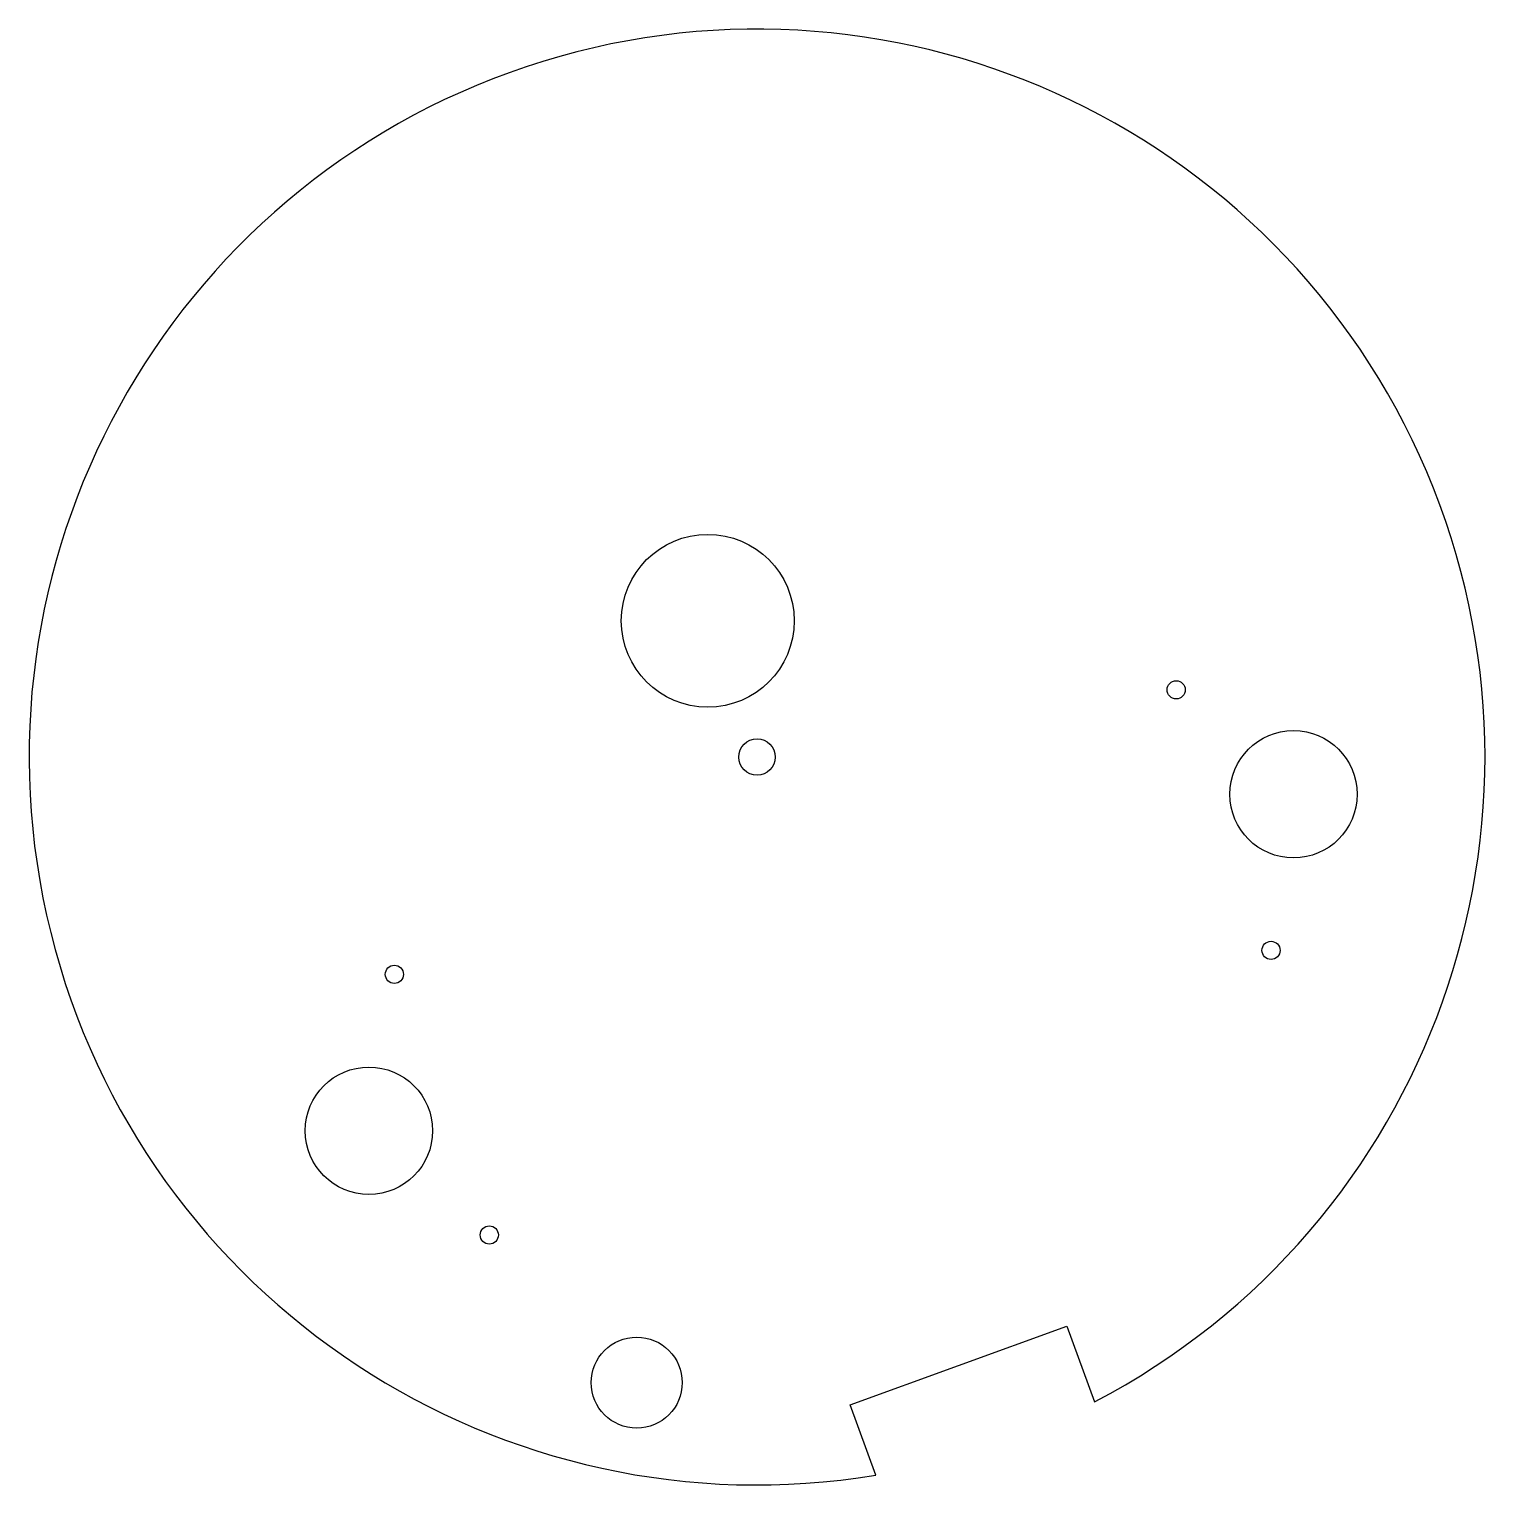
# Model space of a CAD drawing. Header units: millimetres. Extents: x 6.6 to 46.6, y 11.4 to 51.4.
import ezdxf

# ---------------------------------------------------------------- set-up
doc = ezdxf.new("R2010")
doc.units = ezdxf.units.MM
doc.layers.get('0').update_dxf_attribs({"linetype": 'CONTINUOUS'})

msp = doc.modelspace()

# ---------------------------------------------------------------- linework, layer by layer
msp.add_lwpolyline([(29.874, 11.701), (29.172, 13.63), (35.124, 15.797), (35.882, 13.712, 12.54628)], format="xyb", close=True)
for centre, radius in [((25.254, 35.175), 2.375), ((38.127, 33.278), 0.25), ((41.35, 30.409), 1.75), ((26.609, 31.432), 0.5), ((40.734, 26.118), 0.25), ((16.646, 25.46), 0.25), ((15.945, 21.162), 1.75), ((19.252, 18.299), 0.25), ((23.303, 14.241), 1.25)]:
    msp.add_circle(centre, radius)

doc.saveas('drawing.dxf')
